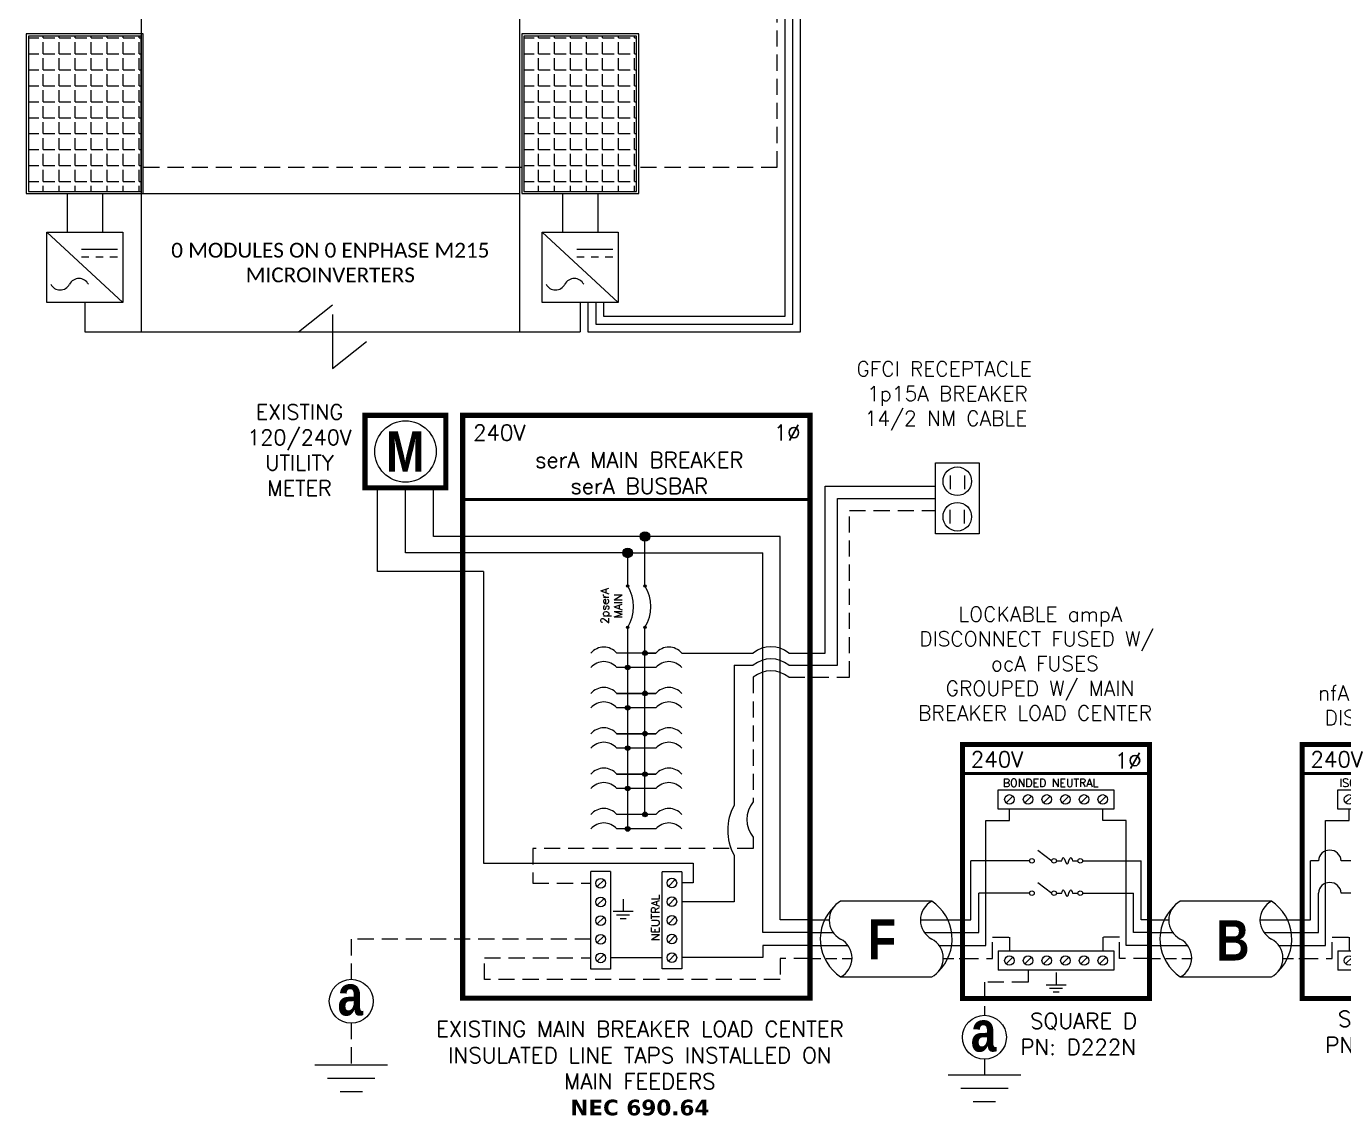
# Model space of a CAD drawing. Header units: feet. Extents: x 25206 to 26003, y 16026 to 16618.
# Drawn here: x 25417 to 25724, y 16025.6 to 16279.5 of the extents above; entities that cross this region are included whole.
import ezdxf

# ---------------------------------------------------------------- set-up
doc = ezdxf.new("R2010")
doc.units = ezdxf.units.FT
doc.header["$MEASUREMENT"] = 0
doc.linetypes.add('HIDDEN', pattern=[0.375, 0.25, -0.125])
doc.layers.add('TEXT', color=7, linetype='Continuous')
doc.layers.add('Z - TITLEBLOCK TXT', color=7, linetype='Continuous')
doc.styles.add('ONE LINE TXT', font='techb___.ttf')
doc.styles.get("Standard").update_dxf_attribs({"font": 'simplex.shx'})

# ---------------------------------------------------------------- blocks, each defined once
blk = doc.blocks.new('*T24')
at = {"layer": 'Defpoints', "color": 8, "linetype": 'ByBlock', "lineweight": 0, "transparency": 16777216}
for p, q in [((0, 0), (88.16, 0)), ((0, 0), (0, -409.45)), ((88.16, 0), (88.16, -409.45)), ((0, -41.08), (88.16, -41.08)), ((0, -59.24), (88.16, -59.24)), ((0, -91.46), (88.16, -91.46)), ((0, -138.99), (88.16, -138.99)), ((0, -171.21), (88.16, -171.21)), ((0, -218.74), (88.16, -218.74)), ((0, -250.97), (88.16, -250.97)), ((0, -297.99), (88.16, -297.99)), ((0, -330.21), (88.16, -330.21)), ((0, -377.23), (88.16, -377.23)), ((0, -409.45), (88.16, -409.45))]:
    blk.add_line(p, q, dxfattribs=at)
at = {"color": 0, "linetype": 'Continuous', "transparency": 16777216, "char_height": 3.4544, "width": 83.574, "attachment_point": 5}
for s, insert in [('{\\fCalibri|b0|i0|c0;SOLAR MODULES MOUNTED TO ROOF ON 0 ARRAYS^J0 - 0W MODULES^J0 - ENPHASE M215 MICROINVERTERS', (44.08, -20.54)), ('{\\fCalibri|b0|i0|c0;', (44.08, -50.16)), ('{\\fCalibri|b0|i0|c0;0 MODULES ON 0 ENPHASE M215 MICROINVERTERS', (44.08, -75.35)), ('{\\fCalibri|b0|i0|c0;', (44.08, -115.23)), ('{\\fCalibri|b0|i0|c0;0 MODULES ON 0 ENPHASE M215 MICROINVERTERS', (44.08, -155.1)), ('{\\fCalibri|b0|i0|c0;', (44.08, -194.98)), ('{\\fCalibri|b0|i0|c0;0 MODULES ON 0 ENPHASE M215 MICROINVERTERS', (44.08, -234.86)), ('{\\fCalibri|b0|i0|c0;', (44.08, -274.48)), ('{\\fCalibri|b0|i0|c0;0 MODULES ON 0 ENPHASE M215 MICROINVERTERS', (44.08, -314.1)), ('{\\fCalibri|b0|i0|c0;', (44.08, -353.72)), ('{\\fCalibri|b0|i0|c0;0 MODULES ON 0 ENPHASE M215 MICROINVERTERS', (44.08, -393.34))]:
    blk.add_mtext(s, dxfattribs=dict(at, insert=insert))
blk = doc.blocks.new('fusedDisconnect')
at = {"lineweight": 50}
blk.add_line((-43.61, 43.06), (0, 43.06), dxfattribs=at)
at = {"color": 1, "linetype": 'Continuous'}
for p, q in [((-35.27, 34.78), (-35.27, 39.32)), ((-35.27, 39.32), (-8.32, 39.32)), ((-8.32, 39.32), (-8.32, 34.78)), ((-8.32, 34.78), (-35.27, 34.78)), ((-26.07, 25.18), (-22.81, 22.74)), ((-21.73, 22.73), (-20.49, 22.73)), ((-17.94, 22.73), (-16.7, 22.73)), ((-26.07, 17.65), (-22.81, 15.2)), ((-21.73, 15.2), (-20.49, 15.2)), ((-17.94, 15.2), (-16.7, 15.2)), ((-35.27, 1.76), (-8.32, 1.76)), ((-35.27, 1.76), (-35.27, -2.78)), ((-8.32, 1.76), (-8.32, -2.78)), ((-8.32, -2.78), (-35.27, -2.78))]:
    blk.add_line(p, q, dxfattribs=at)
at = {"color": 4, "linetype": 'Continuous'}
for p, q in [((-31.89, 37.83), (-33.46, 36.26)), ((-27.53, 37.83), (-29.11, 36.26)), ((-23.18, 37.83), (-24.76, 36.26)), ((-18.83, 37.83), (-20.41, 36.26)), ((-14.48, 37.83), (-16.06, 36.26)), ((-10.13, 37.83), (-11.7, 36.26)), ((-31.89, 0.28), (-33.46, -1.3)), ((-27.53, 0.28), (-29.11, -1.3)), ((-23.18, 0.28), (-24.76, -1.3)), ((-18.83, 0.28), (-20.41, -1.3)), ((-14.48, 0.28), (-16.06, -1.3)), ((-10.13, 0.28), (-11.7, -1.3))]:
    blk.add_line(p, q, dxfattribs=at)
at = {"color": 253, "linetype": 'Continuous'}
for p, q in [((-32.67, 32.17), (-32.67, 34.78)), ((-10.92, 32.17), (-10.92, 34.78)), ((-38.16, 3), (-38.16, 32.17)), ((-38.16, 32.17), (-32.67, 32.17)), ((-5.43, 32.17), (-10.92, 32.17)), ((-5.43, 3), (-5.43, 32.17)), ((-43.61, 3), (-38.16, 3)), ((0, 3), (-5.43, 3))]:
    blk.add_line(p, q, dxfattribs=at)
at = {"color": 7, "linetype": 'Continuous'}
for p, q in [((-27.97, 22.73), (-41.66, 22.73)), ((-41.66, 9), (-41.66, 22.73)), ((-15.62, 22.73), (-1.93, 22.73)), ((-1.93, 9), (-1.93, 22.73))]:
    blk.add_line(p, q, dxfattribs=at)
at = {"color": 10, "linetype": 'Continuous'}
for p, q in [((-27.97, 15.2), (-39.8, 15.2)), ((-39.8, 6), (-39.8, 15.2)), ((-15.62, 15.2), (-3.79, 15.19)), ((-3.79, 6), (-3.79, 15.2)), ((-43.61, 6), (-39.8, 6)), ((0, 6), (-3.79, 6))]:
    blk.add_line(p, q, dxfattribs=at)
at = {"color": 7}
for p, q in [((-43.61, 9), (-41.66, 9)), ((0, 9), (-1.93, 9))]:
    blk.add_line(p, q, dxfattribs=at)
at = {"color": 92, "linetype": 'HIDDEN', "ltscale": 15}
for p, q in [((-36.58, 0), (-36.58, 4.9)), ((-36.58, 4.9), (-32.67, 4.9)), ((-32.67, 4.9), (-32.67, 1.76)), ((-7.01, 4.9), (-10.92, 4.9)), ((-10.92, 4.9), (-10.92, 1.76)), ((-7.01, 0), (-7.01, 4.9)), ((-43.61, 0), (-36.58, 0)), ((0, 0), (-7.01, 0)), ((-28.32, -2.78), (-28.32, -5.55)), ((-28.32, -5.55), (-38.48, -5.55)), ((-38.48, -5.55), (-38.48, -13.28)), ((-38.48, -23.51), (-38.48, -27.17))]:
    blk.add_line(p, q, dxfattribs=at)
at = {"lineweight": 50, "const_width": 1.19}
blk.add_lwpolyline([(-43.61, -9.34), (-43.61, 49.84), (0, 49.84), (0, -9.34)], close=True, dxfattribs=at)
at = {"color": 92, "linetype": 'Continuous', "lineweight": 5, "ltscale": 0.05, "flags": 128}
for points in [[(-21.8, -3.32), (-21.8, -6.17)], [(-24.14, -6.17), (-19.45, -6.17)], [(-20.27, -7.03), (-23.32, -7.03)], [(-21.08, -7.9), (-22.51, -7.9)]]:
    blk.add_lwpolyline(points, dxfattribs=at)
at = {"color": 92, "linetype": 'Continuous', "ltscale": 4, "flags": 128}
for points in [[(-46.96, -27.17), (-30, -27.17)], [(-32.93, -30.31), (-44.02, -30.31)], [(-35.87, -33.46), (-41.08, -33.46)]]:
    blk.add_lwpolyline(points, dxfattribs=at)
at = {"color": 4, "linetype": 'Continuous'}
for centre in [(-32.67, 37.05), (-28.32, 37.05), (-23.97, 37.05), (-19.62, 37.05), (-15.27, 37.05), (-10.92, 37.05), (-32.67, -0.51), (-28.32, -0.51), (-23.97, -0.51), (-19.62, -0.51), (-15.27, -0.51), (-10.92, -0.51)]:
    blk.add_circle(centre, 1.11, dxfattribs=at)
at = {"color": 1, "linetype": 'Continuous'}
for centre in [(-27.43, 22.73), (-22.27, 22.73), (-16.16, 22.73), (-27.43, 15.2), (-22.27, 15.2), (-16.16, 15.19)]:
    blk.add_circle(centre, 0.541, dxfattribs=at)
at = {"color": 7, "linetype": 'Continuous'}
blk.add_circle((-38.48, -18.39), 5.11, dxfattribs=at)
at = {"color": 1, "linetype": 'Continuous'}
for points in [[(-20.49, 22.73), (-20.12, 23.49), (-19.22, 21.97), (-18.39, 23.49), (-17.94, 22.73)], [(-20.49, 15.2), (-20.12, 15.96), (-19.22, 14.43), (-18.39, 15.96), (-17.94, 15.2)]]:
    blk.add_spline(points, degree=3, dxfattribs=at)
at = {"color": 4, "linetype": 'Continuous'}
blk.add_text('BONDED NEUTRAL', height=1.8743, dxfattribs=at).set_placement((-34.19, 39.97))
at = {"color": 1}
for s, width, gutter_width, heights, insert, char_height, attachment_point in [('\\A1;\\pi14.315;LOCKABLE ampA \\P\\pi5.1859;DISCONNECT FUSED W/ \\P\\pi21.882;ocA FUSES\\P\\pi11.355;GROUPED W/ MAIN \\P\\pi4.9392;BREAKER LOAD CENTER', 71.8931, 92.23, [38.55], (-58.88, 81.95), 3.4544, 1), ('240V', 0.1481, 0.75, [0], (-35.55, 46.4), 3.658, 5), ('1∅', 0.1481, 0.75, [0], (-4.98, 46.1), 3.658, 5), ('\\A1;\\pi7.3884,t25.676;SQUARE D\\P\\pi5.1241,t23.412;PN: D222N', 35.0816, 28.88, [13.54], (-35.24, -12.75), 3.6576, 1)]:
    blk.add_mtext_dynamic_manual_height_columns(s, width=width, gutter_width=gutter_width, heights=heights, dxfattribs=dict(at, insert=insert, char_height=char_height, attachment_point=attachment_point))
at = {"color": 1, "linetype": 'Continuous', "insert": (-41.67, -12.34), "char_height": 9.3833, "attachment_point": 1, "style": 'ONE LINE TXT'}
blk.add_mtext_dynamic_manual_height_columns('{\\W1;\\C256;a}', width=0.1385, gutter_width=2.13, heights=[0], dxfattribs=at)
blk = doc.blocks.new('*U19')
at = {"color": 7, "linetype": 'Continuous'}
for p, q in [((-7.14, 13.31), (-28.39, 13.31)), ((-28.39, -4.31), (-7.14, -4.31))]:
    blk.add_line(p, q, dxfattribs=at)
at = {"color": 7}
for p, q in [((-35.53, 9), (-31.05, 9)), ((-9.81, 9), (0, 9))]:
    blk.add_line(p, q, dxfattribs=at)
at = {"color": 10}
for p, q in [((-35.53, 6), (-30.11, 6)), ((-8.87, 6), (0, 6))]:
    blk.add_line(p, q, dxfattribs=at)
at = {"color": 253}
for p, q in [((-35.53, 3), (-26.66, 3)), ((-5.41, 3), (0, 3))]:
    blk.add_line(p, q, dxfattribs=at)
at = {"color": 92, "linetype": 'HIDDEN', "ltscale": 10}
for p, q in [((-4.48, 0), (0, 0)), ((-35.53, 0), (-25.72, 0))]:
    blk.add_line(p, q, dxfattribs=at)
at = {"linetype": 'Continuous'}
for centre, start, end in [((-26.08, 8.91), 117.6639, 242.3361), ((-4.83, 8.91), 117.6639, 242.3361), ((-30.7, 0.09), 297.6639, 62.3361), ((-9.45, 0.09), 297.6639, 62.3361)]:
    blk.add_arc(centre, 4.98, start, end, dxfattribs=at)
at = {"color": 7, "linetype": 'Continuous'}
for centre, start, end in [((-12.99, 4.5), 313.9732, 56.4265), ((-22.54, 4.5), 133.9732, 236.4265)]:
    blk.add_arc(centre, 10.58, start, end, dxfattribs=at)
blk = doc.blocks.new('*U20')
at = {"color": 7}
for name, p in [('fusedDisconnect', (0, 0)), ('*U19', (-43.61, 0))]:
    blk.add_blockref(name, p, dxfattribs=at)
blk = doc.blocks.new('lineTapPanel')
at = {"linetype": 'Continuous'}
h = blk.add_hatch(color=254, dxfattribs=at)
h.dxf.hatch_style = 1
edge = h.paths.add_edge_path()
edge.add_arc((-38.44, 98.34), 1.11, 0, 360)
h = blk.add_hatch(color=254, dxfattribs=at)
h.dxf.hatch_style = 1
edge = h.paths.add_edge_path()
edge.add_arc((-42.47, 94.51), 1.11, 0, 360)
h = blk.add_hatch(color=1, dxfattribs=at)
h.dxf.hatch_style = 1
edge = h.paths.add_edge_path()
edge.add_arc((-42.47, 86.8), 0.291, 0, 360)
h = blk.add_hatch(color=1, dxfattribs=at)
h.dxf.hatch_style = 1
edge = h.paths.add_edge_path()
edge.add_arc((-38.44, 86.8), 0.291, 0, 360)
h = blk.add_hatch(color=1, dxfattribs=at)
h.dxf.hatch_style = 1
edge = h.paths.add_edge_path()
edge.add_arc((-42.47, 77.16), 0.291, 0, 360)
h = blk.add_hatch(color=1, dxfattribs=at)
h.dxf.hatch_style = 1
edge = h.paths.add_edge_path()
edge.add_arc((-38.44, 77.16), 0.291, 0, 360)
h = blk.add_hatch(color=1, dxfattribs=at)
h.dxf.hatch_style = 1
edge = h.paths.add_edge_path()
edge.add_arc((-38.44, 71.16), 0.528, 0, 360)
h = blk.add_hatch(color=1, dxfattribs=at)
h.dxf.hatch_style = 1
edge = h.paths.add_edge_path()
edge.add_arc((-42.47, 67.78), 0.528, 0, 360)
h = blk.add_hatch(color=1, dxfattribs=at)
h.dxf.hatch_style = 1
edge = h.paths.add_edge_path()
edge.add_arc((-38.44, 61.76), 0.528, 0, 360)
h = blk.add_hatch(color=1, dxfattribs=at)
h.dxf.hatch_style = 1
edge = h.paths.add_edge_path()
edge.add_arc((-42.47, 58.38), 0.528, 0, 360)
h = blk.add_hatch(color=1, dxfattribs=at)
h.dxf.hatch_style = 1
edge = h.paths.add_edge_path()
edge.add_arc((-38.44, 52.36), 0.528, 0, 360)
h = blk.add_hatch(color=1, dxfattribs=at)
h.dxf.hatch_style = 1
edge = h.paths.add_edge_path()
edge.add_arc((-42.47, 48.98), 0.528, 0, 360)
h = blk.add_hatch(color=1, dxfattribs=at)
h.dxf.hatch_style = 1
edge = h.paths.add_edge_path()
edge.add_arc((-38.44, 42.95), 0.528, 0, 360)
h = blk.add_hatch(color=1, dxfattribs=at)
h.dxf.hatch_style = 1
edge = h.paths.add_edge_path()
edge.add_arc((-42.47, 39.58), 0.528, 0, 360)
h = blk.add_hatch(color=1, dxfattribs=at)
h.dxf.hatch_style = 1
edge = h.paths.add_edge_path()
edge.add_arc((-38.44, 33.55), 0.528, 0, 360)
h = blk.add_hatch(color=1, dxfattribs=at)
h.dxf.hatch_style = 1
edge = h.paths.add_edge_path()
edge.add_arc((-42.47, 30.17), 0.528, 0, 360)
at = {"color": 155, "true_color": 0x647190}
blk.add_line((-80.92, 126.59), (0, 126.59), dxfattribs=at)
at = {"color": 253, "linetype": 'Continuous'}
for p, q in [((-100.73, 90.2), (-100.73, 109.7)), ((-76.04, 90.2), (-100.73, 90.2)), ((-76.04, 90.2), (-76.04, 22.16)), ((-76.04, 22.16), (-27.25, 22.16)), ((-27.25, 22.16), (-27.25, 17.57)), ((-27.25, 17.57), (-29.89, 17.57)), ((-11.01, 0.16), (-29.89, 0.16)), ((0, 3), (-11.01, 3)), ((-11.01, 3), (-11.01, 0.16))]:
    blk.add_line(p, q, dxfattribs=at)
at = {"color": 10, "linetype": 'Continuous'}
for p, q in [((-94.24, 94.51), (-94.24, 109.7)), ((-43.58, 94.51), (-94.24, 94.51)), ((-42.47, 87.09), (-42.47, 93.4)), ((-41.36, 94.51), (-10.98, 94.51)), ((-10.98, 6), (-10.98, 94.51)), ((-42.47, 30.17), (-42.47, 76.87)), ((-35.88, 67.78), (-45.04, 67.78)), ((-35.88, 58.38), (-45.04, 58.38)), ((-35.88, 48.98), (-45.04, 48.98)), ((-35.88, 39.58), (-45.04, 39.58)), ((-35.88, 30.17), (-45.04, 30.17)), ((0, 6), (-10.98, 6))]:
    blk.add_line(p, q, dxfattribs=at)
at = {"color": 7, "linetype": 'Continuous'}
for p, q in [((-87.75, 98.34), (-87.75, 109.7)), ((-39.56, 98.34), (-87.75, 98.34)), ((-6.96, 9), (-6.96, 98.34)), ((-38.44, 87.09), (-38.44, 97.23)), ((-38.44, 61.76), (-38.44, 76.87)), ((-35.88, 71.16), (-45.04, 71.16)), ((-38.44, 71.16), (-35.88, 71.16)), ((-45.04, 61.76), (-35.88, 61.76)), ((-35.88, 61.76), (-45.04, 61.76)), ((-38.44, 52.36), (-38.44, 61.76)), ((-45.04, 52.36), (-35.88, 52.36)), ((-35.88, 52.36), (-45.04, 52.36)), ((-38.44, 42.95), (-38.44, 52.36)), ((-45.04, 42.95), (-35.88, 42.95)), ((-35.88, 42.95), (-45.04, 42.95)), ((-38.44, 33.55), (-38.44, 42.95)), ((-35.88, 33.55), (-45.04, 33.55))]:
    blk.add_line(p, q, dxfattribs=at)
at = {"lineweight": 50}
blk.add_line((-80.92, 106.95), (0, 106.95), dxfattribs=at)
at = {"color": 7}
for p, q in [((-6.96, 98.34), (-37.33, 98.34)), ((0, 9), (-6.96, 9))]:
    blk.add_line(p, q, dxfattribs=at)
at = {"color": 1, "linetype": 'Continuous'}
for p, q in [((-51.03, -2.51), (-51.03, 20.23)), ((-46.49, 20.23), (-51.03, 20.23)), ((-46.49, 20.23), (-46.49, -2.51)), ((-34.43, -2.43), (-34.43, 20.16)), ((-29.89, 20.16), (-34.43, 20.16)), ((-29.89, 20.16), (-29.89, -2.43)), ((-46.49, -2.51), (-51.03, -2.51)), ((-29.89, -2.43), (-34.43, -2.43))]:
    blk.add_line(p, q, dxfattribs=at)
at = {"color": 4, "linetype": 'Continuous'}
for p, q in [((-47.97, 18.28), (-49.55, 16.71)), ((-31.37, 18.35), (-32.94, 16.78)), ((-47.97, 13.93), (-49.55, 12.36)), ((-31.37, 14), (-32.94, 12.43)), ((-47.97, 9.58), (-49.55, 8.01)), ((-31.37, 9.65), (-32.94, 8.08)), ((-47.97, 5.23), (-49.55, 3.66)), ((-31.37, 5.3), (-32.94, 3.73)), ((-47.97, 0.88), (-49.55, -0.69)), ((-31.37, 0.95), (-32.94, -0.62))]:
    blk.add_line(p, q, dxfattribs=at)
at = {"color": 92, "linetype": 'HIDDEN', "ltscale": 15}
for p, q in [((-51.03, 4.44), (-106.89, 4.44)), ((-106.89, 4.44), (-106.89, -4.87)), ((-75.84, -4.96), (-75.84, 0.09)), ((-75.84, 0.09), (-51.03, 0.09)), ((0, 0), (-6.96, 0)), ((-6.96, 0), (-6.96, -4.96)), ((-6.96, -4.96), (-75.84, -4.96)), ((-106.89, -15.1), (-106.89, -24.84))]:
    blk.add_line(p, q, dxfattribs=at)
at = {"color": 92, "linetype": 'Continuous', "ltscale": 15}
blk.add_line((-34.43, 0.09), (-46.49, 0.09), dxfattribs=at)
at = {"lineweight": 50, "const_width": 1.19}
for points in [[(-103.67, 109.7), (-103.67, 126.59), (-84.82, 126.59), (-84.82, 109.7)], [(-80.92, -9.3), (-80.92, 126.59), (0, 126.59), (0, -9.3)]]:
    blk.add_lwpolyline(points, close=True, dxfattribs=at)
at = {"color": 92, "linetype": 'Continuous', "lineweight": 5, "ltscale": 0.05, "flags": 128}
for points in [[(-43.54, 13.81), (-43.54, 10.97)], [(-45.88, 10.97), (-41.2, 10.97)], [(-42.01, 10.1), (-45.07, 10.1)], [(-42.82, 9.23), (-44.25, 9.23)]]:
    blk.add_lwpolyline(points, dxfattribs=at)
at = {"color": 92, "linetype": 'Continuous', "ltscale": 4, "flags": 128}
for points in [[(-115.37, -24.84), (-98.41, -24.84)], [(-101.35, -27.98), (-112.43, -27.98)], [(-104.29, -31.12), (-109.49, -31.12)]]:
    blk.add_lwpolyline(points, dxfattribs=at)
at = {"linetype": 'Continuous'}
blk.add_circle((-94.24, 118.15), 7.15, dxfattribs=at)
at = {"color": 7, "linetype": 'Continuous'}
for centre, radius in [((-38.44, 98.34), 1.11), ((-38.44, 98.34), 1.11), ((-42.47, 94.51), 1.11), ((-106.89, -9.99), 5.11)]:
    blk.add_circle(centre, radius, dxfattribs=at)
at = {"color": 1, "linetype": 'Continuous'}
for centre, radius in [((-42.47, 86.8), 0.291), ((-38.44, 86.8), 0.291), ((-42.47, 77.16), 0.291), ((-38.44, 77.16), 0.291), ((-38.44, 71.16), 0.528), ((-42.47, 67.78), 0.528), ((-38.44, 61.76), 0.528), ((-42.47, 58.38), 0.528), ((-38.44, 52.36), 0.528), ((-42.47, 48.98), 0.528), ((-38.44, 42.95), 0.528), ((-42.47, 39.58), 0.528), ((-38.44, 33.55), 0.528), ((-42.47, 30.17), 0.528)]:
    blk.add_circle(centre, radius, dxfattribs=at)
at = {"color": 4, "linetype": 'Continuous'}
for centre in [(-48.76, 17.49), (-32.16, 17.57), (-48.76, 13.14), (-32.16, 13.21), (-48.76, 8.79), (-32.16, 8.86), (-48.76, 4.44), (-32.16, 4.51), (-48.76, 0.09), (-32.16, 0.16)]:
    blk.add_circle(centre, 1.11, dxfattribs=at)
at = {"color": 1, "linetype": 'Continuous'}
for centre, radius, start, end in [((-50.14, 81.98), 9.06, 327.8708, 32.1292), ((-46.11, 81.98), 9.06, 327.8708, 32.1292), ((-48.03, 68.62), 3.93, 40.3392, 139.6608), ((-32.88, 68.62), 3.93, 40.3392, 139.6608), ((-48.03, 65.24), 3.93, 40.3392, 139.6608), ((-32.88, 65.24), 3.93, 40.3392, 139.6608), ((-48.03, 59.21), 3.93, 40.3392, 139.6608), ((-32.88, 59.21), 3.93, 40.3392, 139.6608), ((-48.03, 55.84), 3.93, 40.3392, 139.6608), ((-32.88, 55.84), 3.93, 40.3392, 139.6608), ((-48.03, 49.81), 3.93, 40.3392, 139.6608), ((-32.88, 49.81), 3.93, 40.3392, 139.6608), ((-48.03, 46.43), 3.93, 40.3392, 139.6608), ((-32.88, 46.43), 3.93, 40.3392, 139.6608), ((-48.03, 40.41), 3.93, 40.3392, 139.6608), ((-32.88, 40.41), 3.93, 40.3392, 139.6608), ((-48.03, 37.03), 3.93, 40.3392, 139.6608), ((-32.88, 37.03), 3.93, 40.3392, 139.6608), ((-48.03, 31.01), 3.93, 40.3392, 139.6608), ((-32.88, 31.01), 3.93, 40.3392, 139.6608), ((-48.03, 27.63), 3.93, 40.3392, 139.6608), ((-32.88, 27.63), 3.93, 40.3392, 139.6608)]:
    blk.add_arc(centre, radius, start, end, dxfattribs=at)
at = {"color": 253, "linetype": 'Continuous', "style": 'ONE LINE TXT'}
blk.add_text('M', height=9.38, dxfattribs=at).set_placement((-98.8, 113.43))
at = {"color": 4, "linetype": 'Continuous'}
blk.add_text('NEUTRAL', height=1.874, rotation=90, dxfattribs=at).set_placement((-35.08, 4.08))
at = {"color": 1, "attachment_point": 5}
for s, width, gutter_width, heights, insert, char_height in [('EXISTING\\P120/240V UTILITY METER', 0.0523, 7.17, [0], (-118.95, 118.48), 3.5433), ('240V', 0.1481, 0.75, [0], (-72.39, 122.54), 3.658), ('1∅', 0.1481, 0.75, [0], (-5.31, 122.54), 3.658), ('serA MAIN BREAKER\\PserA BUSBAR', 72.4998, 0.75, [0], (-39.75, 113.14), 3.6576), ('EXISTING MAIN BREAKER LOAD CENTER INSULATED LINE TAPS INSTALLED ON MAIN FEEDERS\\P{\\fVerdana|b1|i0|c0|p34;NEC 690.64}', 98.9176, 7.17, [106.42], (-39.63, -25.66), 3.6576)]:
    blk.add_mtext_dynamic_manual_height_columns(s, width=width, gutter_width=gutter_width, heights=heights, dxfattribs=dict(at, insert=insert, char_height=char_height))
at = {"color": 4, "linetype": 'Continuous', "insert": (-46.25, 82.15), "char_height": 1.874, "attachment_point": 5, "rotation": 90}
blk.add_mtext_dynamic_manual_height_columns('2pserA\\PMAIN', width=0.1481, gutter_width=0.75, heights=[0], dxfattribs=at)
at = {"color": 1, "linetype": 'Continuous', "insert": (-110.08, -3.93), "char_height": 9.3833, "attachment_point": 1, "style": 'ONE LINE TXT'}
blk.add_mtext_dynamic_manual_height_columns('{\\W1;\\C256;a}', width=0.1385, gutter_width=2.13, heights=[0], dxfattribs=at)
blk = doc.blocks.new('*U21')
at = {"color": 7}
blk.add_blockref('lineTapPanel', (0, 0), dxfattribs=at)
blk = doc.blocks.new('gfci1')
at = {"color": 7, "linetype": 'Continuous'}
for p, q in [((62.57, 41.42), (62.57, 38.21)), ((65.87, 41.42), (65.87, 38.21)), ((33.46, 0), (33.46, 38.87)), ((33.46, 38.87), (59.14, 38.87)), ((62.57, 30.17), (62.57, 33.39)), ((65.87, 30.17), (65.87, 33.39)), ((0, 0), (16.69, 0)), ((24.94, 0), (33.46, 0))]:
    blk.add_line(p, q, dxfattribs=at)
at = {"color": 253, "linetype": 'Continuous'}
for p, q in [((36.28, -2.82), (36.28, 36.06)), ((36.28, 36.06), (59.14, 36.06)), ((12.22, -2.82), (16.69, -2.82)), ((12.22, -2.82), (12.22, -35.5)), ((24.94, -2.82), (36.28, -2.82)), ((12.22, -47.07), (12.22, -57.95)), ((12.22, -57.95), (0, -57.95))]:
    blk.add_line(p, q, dxfattribs=at)
at = {"color": 7}
blk.add_line((16.69, -45.52), (16.69, -45.52), dxfattribs=at)
at = {"color": 7, "linetype": 'Continuous'}
blk.add_lwpolyline([(59.14, 44.31), (69.3, 44.31), (69.3, 27.81), (59.14, 27.81)], close=True, dxfattribs=at)
for centre in [(64.22, 40.06), (64.22, 31.78)]:
    blk.add_circle(centre, 3.33, dxfattribs=at)
blk.add_arc((20.81, -4.99), 6.47, 50.3905, 129.6095, dxfattribs=at)
at = {"color": 253, "linetype": 'Continuous'}
for centre, radius, start, end in [((20.81, -7.8), 6.47, 50.3905, 129.6095), ((22.72, -41.29), 11.99, 151.1704, 208.8296)]:
    blk.add_arc(centre, radius, start, end, dxfattribs=at)
at = {"layer": 'TEXT', "color": 92, "linetype": 'HIDDEN', "ltscale": 15}
for p, q in [((39.09, -5.63), (39.09, 33.24)), ((39.09, 33.24), (59.14, 33.24)), ((16.69, -5.63), (16.69, -34.69)), ((24.94, -5.63), (39.09, -5.63)), ((16.69, -42.94), (16.69, -45.52)), ((16.69, -45.52), (-34.69, -45.52)), ((-34.69, -45.52), (-34.69, -53.67)), ((-34.69, -53.67), (-21.14, -53.67))]:
    blk.add_line(p, q, dxfattribs=at)
at = {"layer": 'TEXT', "color": 92, "linetype": 'Continuous', "ltscale": 15}
for centre, start, end in [((20.81, -10.62), 50.3905, 129.6095), ((21.67, -38.81), 140.3905, 219.6095)]:
    blk.add_arc(centre, 6.47, start, end, dxfattribs=at)
at = {"layer": 'TEXT', "color": 1, "insert": (27.72, 67.97), "char_height": 3.4544, "attachment_point": 1}
blk.add_mtext_dynamic_manual_height_columns('\\A1;\\pi12.999;GFCI RECEPTACLE\\P\\pi15.467;1p15A BREAKER\\P\\pi14.891;14/2 NM CABLE', width=71.8931, gutter_width=92.23, heights=[24.13], dxfattribs=at)
blk = doc.blocks.new('*U13')
at = {"color": 7, "linetype": 'Continuous'}
for p, q in [((-7.14, 13.31), (-28.39, 13.31)), ((-28.39, -4.31), (-7.14, -4.31))]:
    blk.add_line(p, q, dxfattribs=at)
at = {"color": 7}
for p, q in [((-35.53, 9), (-31.05, 9)), ((-9.81, 9), (0, 9))]:
    blk.add_line(p, q, dxfattribs=at)
at = {"color": 10}
for p, q in [((-35.53, 6), (-30.11, 6)), ((-8.87, 6), (0, 6))]:
    blk.add_line(p, q, dxfattribs=at)
at = {"color": 253}
for p, q in [((-35.53, 3), (-26.66, 3)), ((-5.41, 3), (0, 3))]:
    blk.add_line(p, q, dxfattribs=at)
at = {"color": 92, "linetype": 'HIDDEN', "ltscale": 10}
for p, q in [((-4.48, 0), (0, 0)), ((-35.53, 0), (-25.72, 0))]:
    blk.add_line(p, q, dxfattribs=at)
at = {"linetype": 'Continuous'}
for centre, start, end in [((-26.08, 8.91), 117.6639, 242.3361), ((-4.83, 8.91), 117.6639, 242.3361), ((-30.7, 0.09), 297.6639, 62.3361), ((-9.45, 0.09), 297.6639, 62.3361)]:
    blk.add_arc(centre, 4.98, start, end, dxfattribs=at)
at = {"color": 7, "linetype": 'Continuous'}
for centre, start, end in [((-12.99, 4.5), 313.9732, 56.4265), ((-22.54, 4.5), 133.9732, 236.4265)]:
    blk.add_arc(centre, 10.58, start, end, dxfattribs=at)
blk = doc.blocks.new('unfusedDisconnect')
at = {"lineweight": 50}
blk.add_line((-43.61, 43.06), (0, 43.06), dxfattribs=at)
at = {"color": 1, "linetype": 'Continuous'}
for p, q in [((-35.27, 34.78), (-35.27, 39.32)), ((-35.27, 39.32), (-8.32, 39.32)), ((-8.32, 39.32), (-8.32, 34.78)), ((-8.32, 34.78), (-35.27, 34.78)), ((-23.43, 25.18), (-20.16, 22.74)), ((-31.89, 22.73), (-25.32, 22.73)), ((-19.08, 22.73), (-11.7, 22.73)), ((-23.43, 17.65), (-20.16, 15.2)), ((-31.89, 15.2), (-25.32, 15.2)), ((-19.08, 15.2), (-11.7, 15.19)), ((-35.27, 1.76), (-8.32, 1.76)), ((-35.27, 1.76), (-35.27, -2.78)), ((-8.32, 1.76), (-8.32, -2.78)), ((-8.32, -2.78), (-35.27, -2.78))]:
    blk.add_line(p, q, dxfattribs=at)
at = {"color": 4, "linetype": 'Continuous'}
for p, q in [((-31.89, 37.83), (-33.46, 36.26)), ((-27.53, 37.83), (-29.11, 36.26)), ((-23.18, 37.83), (-24.76, 36.26)), ((-18.83, 37.83), (-20.41, 36.26)), ((-14.48, 37.83), (-16.06, 36.26)), ((-10.13, 37.83), (-11.7, 36.26)), ((-31.89, 0.28), (-33.46, -1.3)), ((-27.53, 0.28), (-29.11, -1.3)), ((-23.18, 0.28), (-24.76, -1.3)), ((-18.83, 0.28), (-20.41, -1.3)), ((-14.48, 0.28), (-16.06, -1.3)), ((-10.13, 0.28), (-11.7, -1.3))]:
    blk.add_line(p, q, dxfattribs=at)
at = {"color": 253, "linetype": 'Continuous'}
for p, q in [((-32.67, 32.17), (-32.67, 34.78)), ((-10.92, 32.17), (-10.92, 34.78)), ((-38.16, 3), (-38.16, 32.17)), ((-38.16, 32.17), (-32.67, 32.17)), ((-5.43, 32.17), (-10.92, 32.17)), ((-5.43, 3), (-5.43, 32.17)), ((-43.61, 3), (-38.16, 3)), ((0, 3), (-5.43, 3))]:
    blk.add_line(p, q, dxfattribs=at)
at = {"color": 7, "linetype": 'Continuous'}
for p, q in [((-41.66, 9), (-41.66, 22.73)), ((-39.8, 22.73), (-41.66, 22.73)), ((-31.89, 22.73), (-34.52, 22.73)), ((-11.7, 22.73), (-9.07, 22.73)), ((-3.79, 22.73), (-1.93, 22.73)), ((-1.93, 9), (-1.93, 22.73))]:
    blk.add_line(p, q, dxfattribs=at)
at = {"color": 10, "linetype": 'Continuous'}
for p, q in [((-39.8, 6), (-39.8, 15.2)), ((-31.89, 15.2), (-34.52, 15.2)), ((-11.7, 15.2), (-9.07, 15.2)), ((-3.79, 6), (-3.79, 15.2)), ((-43.61, 6), (-39.8, 6)), ((0, 6), (-3.79, 6))]:
    blk.add_line(p, q, dxfattribs=at)
at = {"color": 7}
for p, q in [((-43.61, 9), (-41.66, 9)), ((0, 9), (-1.93, 9))]:
    blk.add_line(p, q, dxfattribs=at)
at = {"color": 92, "linetype": 'HIDDEN', "ltscale": 15}
for p, q in [((-36.58, 0), (-36.58, 4.9)), ((-36.58, 4.9), (-32.67, 4.9)), ((-32.67, 4.9), (-32.67, 1.76)), ((-7.01, 4.9), (-10.92, 4.9)), ((-10.92, 4.9), (-10.92, 1.76)), ((-7.01, 0), (-7.01, 4.9)), ((-43.61, 0), (-36.58, 0)), ((0, 0), (-7.01, 0))]:
    blk.add_line(p, q, dxfattribs=at)
at = {"lineweight": 50, "const_width": 1.19}
blk.add_lwpolyline([(-43.61, -9.34), (-43.61, 49.84), (0, 49.84), (0, -9.34)], close=True, dxfattribs=at)
at = {"color": 92, "linetype": 'Continuous', "lineweight": 5, "ltscale": 0.05, "flags": 128}
for points in [[(-21.8, -3.32), (-21.8, -6.17)], [(-24.14, -6.17), (-19.45, -6.17)], [(-20.27, -7.03), (-23.32, -7.03)], [(-21.08, -7.9), (-22.51, -7.9)]]:
    blk.add_lwpolyline(points, dxfattribs=at)
at = {"color": 4, "linetype": 'Continuous'}
for centre in [(-32.67, 37.05), (-28.32, 37.05), (-23.97, 37.05), (-19.62, 37.05), (-15.27, 37.05), (-10.92, 37.05), (-32.67, -0.51), (-28.32, -0.51), (-23.97, -0.51), (-19.62, -0.51), (-15.27, -0.51), (-10.92, -0.51)]:
    blk.add_circle(centre, 1.11, dxfattribs=at)
at = {"color": 1, "linetype": 'Continuous'}
for centre in [(-24.78, 22.73), (-19.62, 22.73), (-24.78, 15.2), (-19.62, 15.2)]:
    blk.add_circle(centre, 0.541, dxfattribs=at)
at = {"color": 7, "linetype": 'Continuous'}
for centre in [(-37.16, 22.58), (-6.43, 22.58)]:
    blk.add_arc(centre, 2.64, 3.2819, 176.7181, dxfattribs=at)
at = {"color": 10, "linetype": 'Continuous'}
for centre in [(-37.16, 15.04), (-6.43, 15.04)]:
    blk.add_arc(centre, 2.64, 3.2819, 176.7181, dxfattribs=at)
at = {"color": 4, "linetype": 'Continuous'}
blk.add_text('ISOLATED NEUTRAL', height=1.8743, dxfattribs=at).set_placement((-34.91, 39.97))
at = {"color": 1}
for s, width, gutter_width, heights, insert, char_height, attachment_point in [('\\A1;\\pi15.271;nfA UNFUSED \\P\\pi16.834;DISCONNECT', 64.922, 0, [11.89], (-55.21, 63.58), 3.4544, 1), ('240V', 0.1481, 0.75, [0], (-35.55, 46.4), 3.658, 5), ('1∅', 0.1481, 0.75, [0], (-4.98, 46.1), 3.658, 5), ('\\A1;\\pi11.999,t30.287;SQUARE D\\P\\pi9.0377,t27.326;PN: D222RB', 51.6906, 0.203, [45.94], (-47.25, -12.27), 3.6576, 1)]:
    blk.add_mtext_dynamic_manual_height_columns(s, width=width, gutter_width=gutter_width, heights=heights, dxfattribs=dict(at, insert=insert, char_height=char_height, attachment_point=attachment_point))
blk = doc.blocks.new('*U22')
at = {"color": 7}
for name, p in [('unfusedDisconnect', (0, 0)), ('*U13', (-43.61, 0))]:
    blk.add_blockref(name, p, dxfattribs=at)
at = {"layer": 'Z - TITLEBLOCK TXT', "color": 1, "linetype": 'Continuous', "insert": (-63.63, 8.88), "char_height": 9.3833, "attachment_point": 1, "style": 'ONE LINE TXT'}
blk.add_mtext_dynamic_manual_height_columns('{\\W1;\\C256;B}', width=0.1385, gutter_width=2.13, heights=[0], dxfattribs=at)

msp = doc.modelspace()

# ---------------------------------------------------------------- hatches: boundary and pattern name
at = {"linetype": 'Continuous'}
h = msp.add_hatch(dxfattribs=at)
h.set_pattern_fill('ANGLE', color=256, scale=13.54666)
h.set_pattern_definition([(0, (25480.5542, 4258.9503), (0, 3.7253315), [2.709332, -1.0159995]), (90, (25480.5542, 4258.9503), (-3.7253315, 2e-16), [2.709332, -1.0159995])])
h.paths.add_polyline_path([(25417.54, 16277.25), (25417.54, 16241.06), (25443.78, 16241.06), (25443.78, 16277.25)])
h = msp.add_hatch(dxfattribs=at)
h.set_pattern_fill('ANGLE', color=256, scale=13.54666)
h.set_pattern_definition([(0, (25595.974, 4258.9503), (0, 3.7253315), [2.709332, -1.0159995]), (90, (25595.974, 4258.9503), (-3.7253315, 2e-16), [2.709332, -1.0159995])])
h.paths.add_polyline_path([(25532.96, 16277.25), (25532.96, 16241.06), (25559.2, 16241.06), (25559.2, 16277.25)])

# ---------------------------------------------------------------- linework, layer by layer
at = {"color": 92, "linetype": 'HIDDEN', "ltscale": 15}
for p, q in [((25592.01, 16246.7), (25592.01, 16571.57)), ((25592.01, 16246.6), (25559.71, 16246.6))]:
    msp.add_line(p, q, dxfattribs=at)
at = {"color": 253, "linetype": 'Continuous'}
for p, q in [((25593.81, 16211.94), (25593.81, 16570.71)), ((25551.49, 16211.94), (25593.81, 16211.94))]:
    msp.add_line(p, q, dxfattribs=at)
at = {"color": 10, "linetype": 'Continuous'}
for p, q in [((25595.61, 16210.14), (25595.61, 16569.85)), ((25549.69, 16210.14), (25595.61, 16210.14))]:
    msp.add_line(p, q, dxfattribs=at)
at = {"linetype": 'Continuous'}
for p, q in [((25597.41, 16208.33), (25597.41, 16568.99)), ((25426.51, 16240.56), (25426.51, 16231.55)), ((25434.81, 16240.56), (25434.81, 16231.55)), ((25541.93, 16240.56), (25541.93, 16231.55)), ((25550.23, 16240.56), (25550.23, 16231.55)), ((25421.84, 16231.55), (25439.48, 16231.55)), ((25421.84, 16215.15), (25421.84, 16231.55)), ((25421.84, 16231.55), (25439.48, 16215.15)), ((25439.48, 16231.55), (25439.48, 16215.15)), ((25537.26, 16231.55), (25554.9, 16231.55)), ((25537.26, 16215.15), (25537.26, 16231.55)), ((25537.26, 16231.55), (25554.9, 16215.15)), ((25554.9, 16231.55), (25554.9, 16215.15)), ((25439.48, 16215.15), (25421.84, 16215.15)), ((25554.9, 16215.15), (25537.26, 16215.15)), ((25547.88, 16208.33), (25597.41, 16208.33))]:
    msp.add_line(p, q, dxfattribs=at)
at = {"color": 7, "linetype": 'Continuous'}
for p, q in [((25438.26, 16227.55), (25429.87, 16227.55)), ((25431.62, 16225.74), (25429.87, 16225.74)), ((25434.94, 16225.74), (25433.19, 16225.74)), ((25438.26, 16225.74), (25436.51, 16225.74)), ((25553.68, 16227.55), (25545.29, 16227.55)), ((25547.04, 16225.74), (25545.29, 16225.74)), ((25550.36, 16225.74), (25548.61, 16225.74)), ((25553.68, 16225.74), (25551.93, 16225.74)), ((25480.42, 16208.33), (25488.37, 16214.6)), ((25488.37, 16212.34), (25488.37, 16199.81)), ((25488.37, 16199.81), (25496.33, 16206.07))]:
    msp.add_line(p, q, dxfattribs=at)
at = {"linetype": 'Continuous', "flags": 128}
for points in [[(25417.03, 16277.76), (25417.03, 16240.56), (25444.29, 16240.56), (25444.29, 16277.76), (25417.03, 16277.76)], [(25532.45, 16277.76), (25532.45, 16240.56), (25559.71, 16240.56), (25559.71, 16277.76), (25532.45, 16277.76)], [(25430.66, 16215.15), (25430.66, 16208.33)], [(25546.08, 16215.15), (25546.08, 16208.33)], [(25547.88, 16215.15), (25547.88, 16208.33)], [(25430.66, 16208.33), (25480.42, 16208.33)], [(25496.33, 16208.33), (25546.08, 16208.33)]]:
    msp.add_lwpolyline(points, dxfattribs=at)
for points in [[(25417.54, 16277.25), (25417.54, 16241.06), (25443.78, 16241.06), (25443.78, 16277.25)], [(25532.96, 16277.25), (25532.96, 16241.06), (25559.2, 16241.06), (25559.2, 16277.25)]]:
    msp.add_lwpolyline(points, close=True, dxfattribs=at)
at = {"color": 92, "linetype": 'HIDDEN', "ltscale": 15, "flags": 128}
msp.add_lwpolyline([(25532.45, 16246.6), (25444.29, 16246.6)], dxfattribs=at)
at = {"color": 10, "linetype": 'Continuous', "flags": 128}
msp.add_lwpolyline([(25549.69, 16215.15), (25549.69, 16210.14)], dxfattribs=at)
at = {"color": 253, "linetype": 'Continuous', "flags": 128}
msp.add_lwpolyline([(25551.49, 16215.15), (25551.49, 16211.94)], dxfattribs=at)
at = {"linetype": 'Continuous'}
for centre, start, end in [((25424.9, 16220.56), 207.6639, 332.3361), ((25429.29, 16218.26), 27.6639, 152.3361), ((25540.32, 16220.56), 207.6639, 332.3361), ((25544.71, 16218.26), 27.6639, 152.3361)]:
    msp.add_arc(centre, 2.48, start, end, dxfattribs=at)

# ---------------------------------------------------------------- block references
msp.add_blockref('*T24', (25443.78, 16617.79))
at = {"color": 7}
for name, p in [('gfci1', (25569.73, 16133.44)), ('*U21', (25599.62, 16062.28)), ('*U20', (25678.76, 16062.28)), ('*U22', (25757.9, 16062.28))]:
    msp.add_blockref(name, p, dxfattribs=at)

# ---------------------------------------------------------------- texts
at = {"color": 1, "linetype": 'Continuous', "insert": (25613.13, 16071.41), "char_height": 9.3833, "attachment_point": 1, "style": 'ONE LINE TXT'}
msp.add_mtext_dynamic_manual_height_columns('{\\W1;\\C256;F}', width=0.1385, gutter_width=2.13, heights=[0], dxfattribs=at)

doc.saveas('drawing.dxf')
